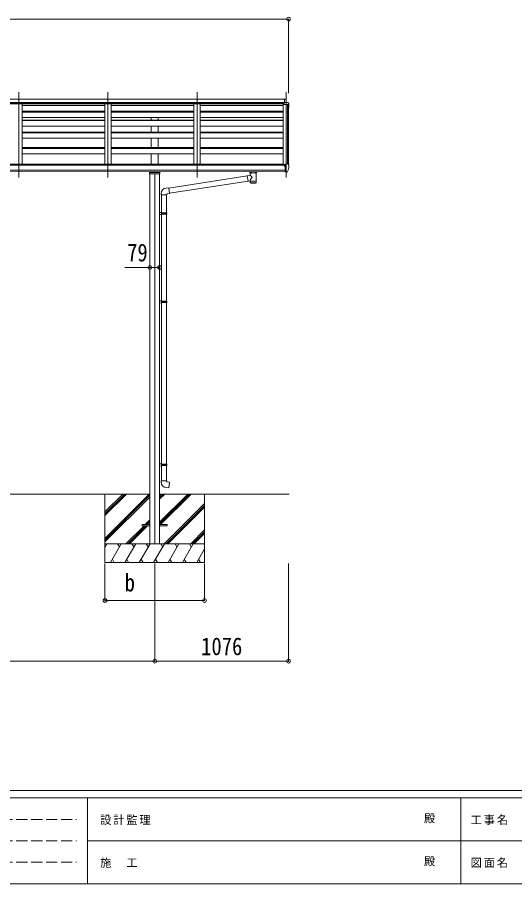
# Model space of a CAD drawing. Units: millimetres at full size. Extents: x -8385 to 8479, y -5853 to 5787.
# Drawn here: x -3966 to 31, y -5853 to 1118 of the extents above; entities that cross this region are included whole.
import ezdxf
from ezdxf.enums import TextEntityAlignment as Align

# ---------------------------------------------------------------- set-up
doc = ezdxf.new("R2010")
doc.units = ezdxf.units.MM
doc.header["$LTSCALE"] = 30
doc.header["$PDMODE"] = 32
doc.header["$PDSIZE"] = 30
doc.linetypes.add('DASHED3', pattern=[4, 3, -1])
for name, color, linetype, lineweight in [('0-0_0', 7, 'Continuous', 9), ('0-1_本体', 4, 'Continuous', 9), ('0-2_部品', 7, 'Continuous', 9), ('0-8_PARTS2', 2, 'Continuous', 9), ('0-A_寸法', 6, 'Continuous', 9), ('F-0_240', 7, 'Continuous', 9)]:
    doc.layers.add(name, color=color, linetype=linetype, lineweight=lineweight)
doc.styles.add('ＭＳ ゴシック', font='')
doc.styles.get('ＭＳ ゴシック').set_extended_font_data('MS Gothic')

msp = doc.modelspace()

# ---------------------------------------------------------------- linework, layer by layer
at = {"layer": '0-0_0'}
for p, q in [((-2901.42, -2717.9), (-5722.42, -2717.9)), ((-3261.92, -2717.9), (-3261.92, -3267.89)), ((-3261.92, -3074.2), (-2905.61, -2717.9)), ((-3261.92, -2862.07), (-3117.74, -2717.9)), ((-3261.92, -2876.21), (-3103.6, -2717.9)), ((-3261.92, -2890.36), (-3089.45, -2717.9)), ((-1782.11, -2717.9), (-2822.42, -2717.9)), ((-2822.42, -2943.07), (-2597.24, -2717.9)), ((-2822.42, -2957.21), (-2583.1, -2717.9)), ((-2822.42, -2759.23), (-2781.09, -2717.9)), ((-2822.42, -2745.08), (-2795.23, -2717.9)), ((-2822.42, -2730.94), (-2809.37, -2717.9)), ((-2814.46, -2963.4), (-2568.95, -2717.9)), ((-2461.92, -2717.9), (-2461.92, -3267.89)), ((-3261.92, -3088.35), (-2901.42, -2727.85)), ((-3261.92, -3102.49), (-2901.42, -2741.99)), ((-2785.11, -3117.9), (-2461.92, -2794.71)), ((-2770.97, -3117.9), (-2461.92, -2808.85)), ((-2756.82, -3117.9), (-2461.92, -2822.99)), ((-2938.97, -2963.4), (-2901.42, -2925.84)), ((-3093.47, -3117.9), (-2947.97, -2972.4)), ((-3079.33, -3117.9), (-2933.83, -2972.4)), ((-3065.19, -3117.9), (-2919.69, -2972.4)), ((-2924.83, -2963.4), (-2901.42, -2939.98)), ((-2910.69, -2963.4), (-2901.42, -2954.12)), ((-2572.97, -3117.9), (-2461.92, -3006.84)), ((-2558.83, -3117.9), (-2461.92, -3020.98)), ((-2544.69, -3117.9), (-2461.92, -3035.12)), ((-3261.92, -3145.4), (-3246.04, -3117.89)), ((-2461.92, -3117.9), (-3261.92, -3117.9)), ((-3217.17, -3267.89), (-3130.57, -3117.9)), ((-3145.57, -3143.88), (-3160.57, -3117.89)), ((-3101.7, -3267.89), (-3015.1, -3117.89)), ((-3030.1, -3143.88), (-3045.1, -3117.9)), ((-2986.23, -3267.89), (-2899.63, -3117.9)), ((-2914.63, -3143.88), (-2929.63, -3117.89)), ((-2870.76, -3267.89), (-2784.16, -3117.9)), ((-2799.16, -3143.88), (-2814.16, -3117.89)), ((-2755.29, -3267.89), (-2668.69, -3117.9)), ((-2683.69, -3143.88), (-2698.69, -3117.89)), ((-2639.82, -3267.89), (-2553.22, -3117.9)), ((-2583.22, -3117.9), (-2568.22, -3143.88)), ((-2467.75, -3117.9), (-2461.92, -3127.99)), ((-2524.35, -3267.89), (-2461.92, -3159.76)), ((-3261.92, -3267.89), (-2461.92, -3267.89)), ((-3202.17, -3241.92), (-3187.17, -3267.89)), ((-3086.7, -3241.92), (-3071.7, -3267.89)), ((-2971.23, -3241.91), (-2956.23, -3267.89)), ((-2855.76, -3241.91), (-2840.76, -3267.89)), ((-2740.29, -3241.92), (-2725.29, -3267.89)), ((-2624.82, -3241.92), (-2609.82, -3267.89)), ((-2509.35, -3241.92), (-2494.35, -3267.89))]:
    msp.add_line(p, q, dxfattribs=at)
at = {"layer": '0-1_本体'}
for p, q in [((-6804.42, 458.5), (-1819.42, 458.5)), ((-6804.42, 431.39), (-1819.42, 431.39)), ((-6801.42, 429.13), (-1822.42, 429.13)), ((-6801.42, 423.48), (-1822.42, 423.48)), ((-6801.42, 422.58), (-1822.42, 422.58)), ((-3928.92, 422.58), (-3928.92, -64.38)), ((-3262.92, 422.3), (-3262.92, -64.38)), ((-3212.92, 422.3), (-3212.92, -64.38)), ((-2546.92, 422.3), (-2546.92, -64.38)), ((-2496.92, 422.3), (-2496.92, -64.38)), ((-1830.91, 422.58), (-1830.91, -66.04)), ((-3262.91, 407.13), (-3928.92, 407.13)), ((-3262.91, 362.6), (-3928.92, 362.6)), ((-3262.91, 360.6), (-3928.92, 360.6)), ((-3928.92, 358.43), (-3262.92, 358.43)), ((-3262.92, 355.87), (-3928.92, 355.87)), ((-2546.91, 407.13), (-3212.92, 407.13)), ((-2546.91, 362.6), (-3212.92, 362.6)), ((-2546.91, 360.6), (-3212.92, 360.6)), ((-3212.92, 358.43), (-2546.92, 358.43)), ((-2546.92, 355.87), (-3212.92, 355.87)), ((-2889.42, 358.43), (-2889.42, 360.6)), ((-2834.42, 358.43), (-2834.42, 360.6)), ((-1830.91, 407.13), (-2496.92, 407.13)), ((-1830.91, 362.6), (-2496.92, 362.6)), ((-1830.91, 360.6), (-2496.92, 360.6)), ((-2496.92, 358.43), (-1830.92, 358.43)), ((-1830.92, 355.87), (-2496.92, 355.87)), ((-1795.62, -60.9), (-1795.62, 415.61)), ((-1785.92, -67.45), (-1785.92, 414.98)), ((-3262.92, 311.13), (-3928.92, 311.13)), ((-3928.92, 291.37), (-3262.92, 291.37)), ((-3928.92, 287.35), (-3262.92, 287.35)), ((-2546.92, 311.13), (-3212.92, 311.13)), ((-3212.92, 291.37), (-2546.92, 291.37)), ((-3212.92, 287.35), (-2546.92, 287.35)), ((-2889.42, 291.37), (-2889.42, 311.13)), ((-2834.42, 291.37), (-2834.42, 311.13)), ((-1830.92, 311.13), (-2496.92, 311.13)), ((-2496.92, 291.37), (-1830.92, 291.37)), ((-2496.92, 287.35), (-1830.92, 287.35)), ((-3928.92, 242.91), (-3262.92, 242.91)), ((-3212.92, 242.91), (-2546.92, 242.91)), ((-2889.42, 194.94), (-2889.42, 242.91)), ((-2834.42, 194.94), (-2834.42, 242.91)), ((-2496.92, 242.91), (-1830.92, 242.91)), ((-3928.92, 194.94), (-3262.92, 194.94)), ((-3262.92, 189.54), (-3928.92, 189.54)), ((-3928.92, 145.49), (-3262.92, 145.49)), ((-3212.92, 194.94), (-2546.92, 194.94)), ((-2546.92, 189.54), (-3212.92, 189.54)), ((-3212.92, 145.49), (-2546.92, 145.49)), ((-2889.42, 69.44), (-2889.42, 145.49)), ((-2834.42, 69.44), (-2834.42, 145.49)), ((-2496.92, 194.94), (-1830.92, 194.94)), ((-1830.92, 189.54), (-2496.92, 189.54)), ((-2496.92, 145.49), (-1830.92, 145.49)), ((-3928.92, 69.44), (-3262.92, 69.44)), ((-3262.92, 62.64), (-3928.92, 62.64)), ((-3928.92, 19.09), (-3262.92, 19.09)), ((-3212.92, 69.44), (-2546.92, 69.44)), ((-2546.92, 62.64), (-3212.92, 62.64)), ((-3212.92, 19.09), (-2546.92, 19.09)), ((-2889.42, -64.38), (-2889.42, 19.09)), ((-2834.42, -64.38), (-2834.42, 19.09)), ((-2496.92, 69.44), (-1830.92, 69.44)), ((-1830.92, 62.64), (-2496.92, 62.64)), ((-2496.92, 19.09), (-1830.92, 19.09)), ((-1835.92, -64.3), (-6787.92, -64.3)), ((-1835.92, -71), (-1835.92, -64.3)), ((-1807.42, -66.04), (-1830.92, -66.04)), ((-1812.42, -71), (-6811.42, -71)), ((-6811.42, -112.23), (-1812.42, -112.23)), ((-1812.42, -124.08), (-6811.42, -124)), ((-2901.42, -140.81), (-2901.42, -3117.9)), ((-2822.42, -140.81), (-2822.42, -3117.9))]:
    msp.add_line(p, q, dxfattribs=at)
msp.add_circle((-1819.89, -75.74), 3, dxfattribs=at)
at = {"layer": '0-2_部品'}
for p, q in [((-1805.92, 432.02), (-1822.42, 429.53)), ((-1822.42, 415.61), (-1822.42, 429.53)), ((-1819.42, 459.77), (-1807.42, 460.5)), ((-1819.42, 459.77), (-1819.42, 431.27)), ((-1819.42, 432.75), (-1805.92, 433.57)), ((-1819.42, 432.54), (-1805.92, 433.29)), ((-1819.42, 431.27), (-1805.92, 432.02)), ((-1807.42, 460.51), (-1805.92, 460.51)), ((-1807.42, 460.51), (-1807.42, 458.8)), ((-1807.42, 458.8), (-1807.42, 458.78)), ((-1805.92, 460.51), (-1805.92, 458.12)), ((-1805.92, 432.02), (-1805.92, 458.12)), ((-1793.92, 433.67), (-1805.92, 433.67)), ((-1793.92, 433.67), (-1791.58, 433.53)), ((-1790.83, 433.11), (-1786.76, 427.3)), ((-1783.92, 413.23), (-1783.92, 424.3)), ((-1791.33, 417.11), (-1822.42, 417.11)), ((-1791.33, 415.61), (-1822.42, 415.61)), ((-1786.84, 415.36), (-1791.41, 415.62)), ((-1786.76, 416.86), (-1791.33, 417.11)), ((-1785.42, 413.23), (-1785.42, 413.86)), ((-1807.42, -61.74), (-1805.92, -61.74)), ((-1807.42, -61.74), (-1807.42, -67.91)), ((-1805.92, -129.32), (-1805.92, -60.82)), ((-1790.83, -61.39), (-1786.76, -67.2)), ((-2823.42, -131.55), (-2900.42, -131.55)), ((-2097.92, -130.33), (-2097.92, -124.22)), ((-2093.82, -152.41), (-2093.82, -134.82)), ((-2048.02, -134.84), (-2048, -215.13)), ((-2043.92, -130.33), (-2043.92, -124.22)), ((-1817.42, -75.74), (-1817.72, -75.74)), ((-1816.89, -75.74), (-1817.42, -75.74)), ((-1812.42, -70.56), (-1805.92, -70.16)), ((-1812.42, -126.12), (-1806.92, -126.12)), ((-1806.42, -127.12), (-1806.92, -126.12)), ((-1805.92, -127.12), (-1806.42, -127.12)), ((-1804.42, -129.23), (-1805.92, -129.32)), ((-1804.42, -129.23), (-1800.71, -129)), ((-1798.29, -127.51), (-1788.55, -112.13)), ((-1783.92, -70.19), (-1783.92, -70.82)), ((-2748.33, -256.01), (-2118.71, -158.33)), ((-2744.66, -297.94), (-2112.27, -199.83)), ((-2119.04, -156.32), (-2093.82, -152.4)), ((-2119.04, -156.32), (-2112.02, -201.57)), ((-2093.82, -198.75), (-2112.02, -201.57)), ((-2093.83, -215.13), (-2093.82, -198.5)), ((-2769.34, -255.89), (-2748.5, -254.06)), ((-2810.42, -311.63), (-2810.42, -300.71)), ((-2764.42, -311.63), (-2810.42, -311.63)), ((-2808.42, -311.63), (-2808.42, -451.98)), ((-2766.42, -311.63), (-2766.42, -454.54)), ((-2806.42, -452.04), (-2822.42, -451.57)), ((-2822.42, -451.57), (-2822.42, -469.51)), ((-2806.42, -469.04), (-2822.42, -469.51)), ((-2806.42, -454.04), (-2808.42, -454.04)), ((-2765.42, -454.54), (-2808.42, -454.54)), ((-2764.42, -456.54), (-2808.42, -456.54)), ((-2764.42, -464.54), (-2808.42, -464.54)), ((-2765.42, -466.54), (-2808.42, -466.54)), ((-2808.42, -469.1), (-2808.42, -1163.36)), ((-2806.42, -454.04), (-2806.42, -452.04)), ((-2806.42, -469.04), (-2806.42, -467.04)), ((-2803.94, -456.54), (-2803.51, -454.54)), ((-2766.42, -466.54), (-2766.42, -1165.92)), ((-2764.42, -456.54), (-2765.42, -454.54)), ((-2764.42, -464.54), (-2765.42, -466.54)), ((-2764.42, -456.54), (-2764.42, -464.54)), ((-2806.42, -1163.42), (-2822.42, -1162.95)), ((-2822.42, -1162.95), (-2822.42, -1180.89)), ((-2806.42, -1180.42), (-2822.42, -1180.89)), ((-2806.42, -1165.42), (-2808.42, -1165.42)), ((-2765.42, -1165.92), (-2808.42, -1165.92)), ((-2764.42, -1167.92), (-2808.42, -1167.92)), ((-2764.42, -1175.92), (-2808.42, -1175.92)), ((-2765.42, -1177.92), (-2808.42, -1177.92)), ((-2808.42, -1180.48), (-2808.42, -2474.73)), ((-2806.42, -1165.42), (-2806.42, -1163.42)), ((-2806.42, -1180.42), (-2806.42, -1178.42)), ((-2803.94, -1167.92), (-2803.51, -1165.92)), ((-2766.42, -1177.92), (-2766.42, -2477.29)), ((-2764.42, -1167.92), (-2765.42, -1165.92)), ((-2764.42, -1175.92), (-2765.42, -1177.92)), ((-2764.42, -1167.92), (-2764.42, -1175.92)), ((-2806.42, -2474.79), (-2822.42, -2474.32)), ((-2822.42, -2474.32), (-2822.42, -2492.26)), ((-2806.42, -2491.79), (-2822.42, -2492.26)), ((-2806.42, -2476.79), (-2808.42, -2476.79)), ((-2765.42, -2477.29), (-2808.42, -2477.29)), ((-2764.42, -2479.29), (-2808.42, -2479.29)), ((-2764.42, -2487.29), (-2808.42, -2487.29)), ((-2765.42, -2489.29), (-2808.42, -2489.29)), ((-2808.41, -2491.85), (-2808.41, -2610.33)), ((-2806.42, -2476.79), (-2806.42, -2474.79)), ((-2806.42, -2491.79), (-2806.42, -2489.79)), ((-2803.94, -2479.29), (-2803.51, -2477.29)), ((-2766.41, -2489.29), (-2766.41, -2610.33)), ((-2764.42, -2479.29), (-2765.42, -2477.29)), ((-2764.42, -2487.29), (-2765.42, -2489.29)), ((-2764.42, -2479.29), (-2764.42, -2487.29)), ((-2764.42, -2610.33), (-2810.42, -2610.33)), ((-2810.42, -2610.33), (-2810.42, -2621.24)), ((-2764.42, -2620.33), (-2764.42, -2610.33))]:
    msp.add_line(p, q, dxfattribs=at)
at = {"layer": '0-2_部品', "color": 4}
for p, q in [((-2961.92, -2963.4), (-2901.42, -2963.4)), ((-2961.92, -2963.4), (-2961.92, -2972.4)), ((-2901.42, -2972.4), (-2961.92, -2972.4)), ((-2822.42, -2963.4), (-2761.92, -2963.4)), ((-2761.92, -2972.4), (-2822.42, -2972.4)), ((-2761.92, -2963.4), (-2761.92, -2972.4))]:
    msp.add_line(p, q, dxfattribs=at)
at = {"layer": '0-2_部品'}
for points in [[(-1819.42, 458.61), (-1815.81, 458.66), (-1807.42, 458.78)], [(-1812.42, -126.12), (-1812.42, -67.91), (-1807.42, -67.91)], [(-1805.92, -60.82), (-1793.92, -60.82), (-1791.58, -60.97)], [(-2903.42, -124.22), (-2903.42, -140.81), (-2820.42, -140.81), (-2820.42, -124.22)], [(-2097.88, -130.39), (-2097.9, -130.04), (-2097.66, -129.08), (-2097.13, -128.2), (-2096.33, -127.36), (-2095.22, -126.56), (-2093.82, -125.83)], [(-2097.88, -130.28), (-2097.9, -130.63), (-2097.66, -131.59), (-2097.13, -132.47), (-2096.33, -133.31), (-2095.22, -134.11), (-2093.82, -134.84)], [(-2048.02, -125.85), (-2047.78, -125.94), (-2046.43, -126.68), (-2045.32, -127.52), (-2044.56, -128.39), (-2044.1, -129.29), (-2043.93, -130.17)], [(-2048.02, -134.82), (-2047.78, -134.73), (-2046.43, -133.99), (-2045.32, -133.15), (-2044.56, -132.28), (-2044.1, -131.38), (-2043.93, -130.5)], [(-1822.42, -74.12), (-1822.42, -75.74), (-1822.89, -75.74)], [(-1817.72, -74.55), (-1817.72, -75.74), (-1822.42, -75.74)], [(-1805.92, -115.43), (-1809.08, -115.02), (-1812.42, -114.6)], [(-2748.5, -254.06), (-2744.49, -299.89), (-2764.42, -301.63), (-2764.42, -311.63)], [(-2806.42, -467.04), (-2808.42, -467.04), (-2808.42, -454.04)], [(-2803.94, -456.54), (-2803.94, -464.54), (-2803.51, -466.54)], [(-2806.42, -1178.42), (-2808.42, -1178.42), (-2808.42, -1165.42)], [(-2803.94, -1167.92), (-2803.94, -1175.92), (-2803.51, -1177.92)], [(-2806.42, -2489.79), (-2808.42, -2489.79), (-2808.42, -2476.79)], [(-2803.94, -2479.29), (-2803.94, -2487.29), (-2803.51, -2489.29)], [(-2769.34, -2666.07), (-2748.5, -2667.9), (-2744.49, -2622.07), (-2764.42, -2620.33)]]:
    msp.add_lwpolyline(points, dxfattribs=at)
for centre, radius, start, end in [((-1791.64, 432.53), 1, 35, 86.5), ((-1786.92, 424.3), 3, 0, 87), ((-1786.92, 413.86), 1.5, 0, 87), ((-1786.92, 413.86), 3, 0, 87), ((-1985.92, 413.23), 202, 351.9307, 0), ((-1985.92, 413.23), 200.5, 355.95279, 0), ((-1791.65, -61.96), 1, 35, 86.5), ((-1786.92, -70.19), 3, 0, 87), ((-2079.7, -181.15), 57.09, 91.43272, 104.31561), ((-2064.64, -193.49), 69.68, 76.17896, 85.0206), ((-1819.92, -75.74), 2.5, 28.35764, 180), ((-1819.92, -75.74), 2.5, 0, 28.35764), ((-1800.89, -126.01), 3, 273.5, 330), ((-1791.15, -110.63), 3, 330, 348.16652), ((-1976.41, -70.82), 192.49, 347.8767, 359.9992), ((-2765.42, -300.71), 45, 95, 180), ((-2765.42, -2621.24), 45, 180, 265)]:
    msp.add_arc(centre, radius, start, end, dxfattribs=at)
for centre, major_axis, ratio, start_param, end_param in [((-1849.25, 457.86), (43.33, 0.25), 0.060879, 6.2828271, 6.5467158), ((-2070.92, -136.03), (-22.91, -0.42), 0.072511, 4.711586, 6.2823824), ((-2070.89, -134.4), (-22.91, -0.42), 0.072511, 4.711586, 6.2823824), ((-2070.94, -134.41), (22.92, -0.42), 0.07247, 0.0008089, 1.5716053), ((-2070.94, -136.03), (22.92, -0.42), 0.07247, 0.0008089, 1.5716053), ((-2059.92, -130.33), (16, 0), 0.361356, 0, 0.0194874), ((-2059.92, -130.33), (16, 0), 0.361356, 6.2636979, 6.2831853), ((-2070.91, -171.96), (22.81, 26.62), 0.234429, 1.6855472, 3.1268519), ((-2073.47, -174.6), (-20.32, 22.25), 0.045535, 0.0389954, 1.3075346), ((-2070.92, -202.69), (-22.91, 0), 0.122865, 3.1415927, 6.2831853), ((-2070.92, -215.13), (-22.92, 0), 0.101955, 3.1415499, 6.2833984), ((-2070.92, -215.13), (-22.92, 0), 0.101955, 6.2829723, 9.4248207)]:
    msp.add_ellipse(centre, major_axis=major_axis, ratio=ratio, start_param=start_param, end_param=end_param, dxfattribs=at)
at = {"layer": '0-8_PARTS2', "color": 6}
for p, q in [((-6837.92, 1102.72), (-1785.92, 1102.72)), ((-2901.42, -895.01), (-2822.42, -895.01))]:
    msp.add_line(p, q, dxfattribs=at)
at = {"layer": '0-8_PARTS2'}
for p, q in [((-3953.92, -171.38), (-3953.92, 515.53)), ((-3237.92, -171.38), (-3237.92, 515.53)), ((-2521.92, -171.38), (-2521.92, 515.53)), ((-1805.92, -171.38), (-1805.92, 515.53)), ((-2861.92, -138.01), (-2861.92, -3120.69))]:
    msp.add_line(p, q, dxfattribs=at)
at = {"layer": '0-A_寸法'}
for p, q in [((-1785.92, 1102.72), (-1785.92, 506.63)), ((-2901.42, -895.01), (-3101.42, -895.01)), ((-3261.92, -3574.55), (-3261.92, -3275.9)), ((-2861.92, -4063.08), (-2861.92, -3275.9)), ((-2461.92, -3574.55), (-2461.92, -3275.9)), ((-1785.92, -4063.08), (-1785.92, -3275.9)), ((-3261.92, -3574.55), (-2461.92, -3574.55)), ((-5761.92, -4063.08), (-2861.92, -4063.08)), ((-2861.92, -4063.08), (-1785.92, -4063.08))]:
    msp.add_line(p, q, dxfattribs=at)
for p in [(-1785.92, 1102.72), (-2901.42, -895.01), (-2822.42, -895.01), (-3261.92, -3574.55), (-2461.92, -3574.55), (-2861.92, -4063.08), (-1785.92, -4063.08)]:
    msp.add_point(p, dxfattribs=at)
at = {"layer": 'F-0_240', "color": 5}
for p, q in [((-8385.45, -5102.66), (8054.55, -5102.66)), ((-8385.45, -5162.66), (5387.79, -5162.66)), ((-3402.21, -5162.66), (-3402.21, -5852.66)), ((-402.21, -5162.66), (-402.21, -5852.66)), ((-3402.21, -5507.66), (2747.79, -5507.66)), ((-8385.45, -5852.66), (8054.55, -5852.66))]:
    msp.add_line(p, q, dxfattribs=at)
at = {"layer": 'F-0_240', "color": 4, "linetype": 'DASHED3'}
for p, q in [((-8295.46, -5335.16), (-3492.21, -5335.16)), ((-8295.46, -5507.66), (-3492.21, -5507.66)), ((-8295.46, -5680.16), (-3492.21, -5680.16))]:
    msp.add_line(p, q, dxfattribs=at)

# ---------------------------------------------------------------- texts
at = {"layer": '0-A_寸法', "color": 7, "style": 'ＭＳ ゴシック', "width": 0.85}
for s, p in [('79', (-3083.92, -889.01)), ('b', (-3103.17, -3544.55)), ('1076', (-2488.92, -4057.08))]:
    msp.add_text(s, height=143, dxfattribs=at).set_placement(p, align=Align.BOTTOM_LEFT)
at = {"layer": 'F-0_240', "style": 'ＭＳ ゴシック'}
for p in [(-697.92, -5380.16), (-697.92, -5725.16)]:
    msp.add_text('殿', height=65.98, dxfattribs=at).set_placement(p, align=Align.BOTTOM_LEFT)
at = {"layer": 'F-0_240', "char_height": 65.98, "attachment_point": 7, "style": 'ＭＳ ゴシック'}
for s, insert in [('\\T1.17;工事名', (-323.11, -5380.16)), ('\\T1.17;設計監理', (-3300.89, -5380.16)), ('\\T1.17;施\u3000工', (-3300.89, -5725.16)), ('\\T1.17;図面名', (-323.11, -5725.16))]:
    msp.add_mtext(s, dxfattribs=dict(at, insert=insert))

doc.saveas('drawing.dxf')
